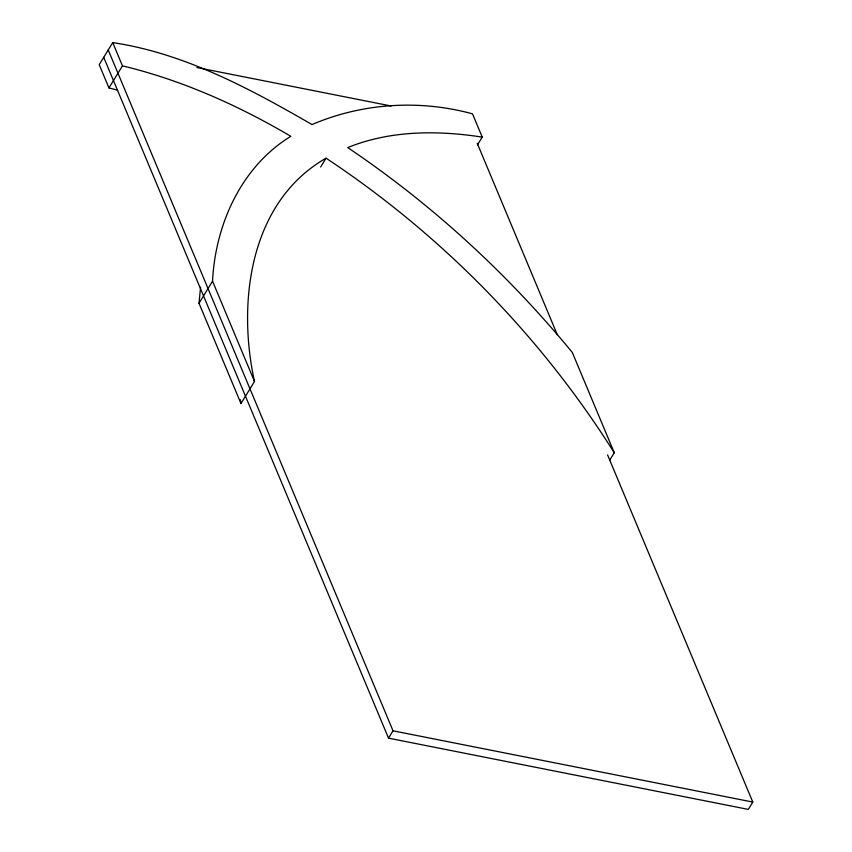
<?xml version="1.0" encoding="UTF-8"?>
<svg xmlns="http://www.w3.org/2000/svg" width="852" height="852" viewBox="0 0 852 852"><rect width="100%" height="100%" fill="white"/><g stroke="black" fill="none" stroke-linecap="round" stroke-linejoin="round"><path stroke-width="1.28" d="M609.531 460.474L614.271 452.753C540.487 335.688 441.4 234.588 326.06 158.174C249.466 202.03 237.112 302.609 254.503 381.494L240.967 403.56L199.017 303.259L200.582 287.209M199.017 303.259L212.542 281.192C215.3 224.662 241.244 166.534 290.83 136.32C238.272 105.371 181.902 80.141 122.464 65.86L112.741 42.6C184.021 53.293 248.837 88.139 310.522 123.689L312.034 124.637L312.95 124.168C362.909 102.954 420.185 99.46 472.509 113.849L482.232 137.108L477.493 144.829M112.741 42.6L99.205 64.667L108.939 87.916L117.682 90.195M108.939 87.916L122.464 65.86M320.65 166.992L326.06 158.174M607.572 454.893L752.795 802.062L748.301 809.4L388.523 738.151L393.028 730.814L108.225 49.959M482.232 137.108C437.545 130.228 390.163 130.271 347.733 147.588C432.092 204.363 507.749 273.929 572.31 352.451L614.271 452.753M196.855 67.521L391.079 105.989M393.028 730.814L752.795 802.062M477.226 143.296L557.283 334.676M212.542 281.192L254.503 381.494M103.72 57.297L388.523 738.151M240.328 399.726L240.967 403.56"/></g></svg>
